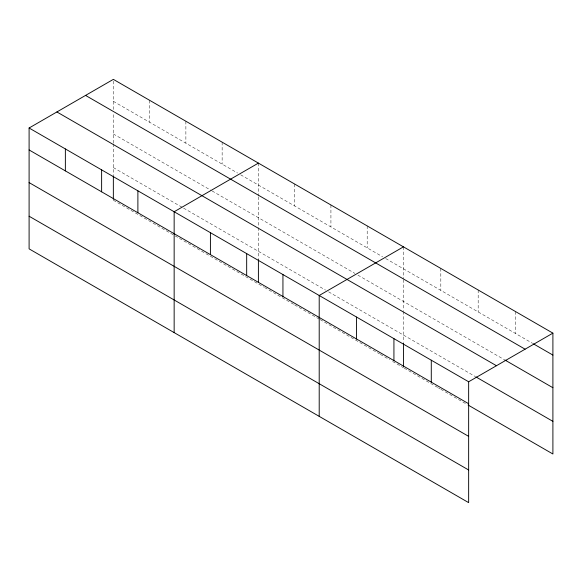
<?xml version="1.0" encoding="UTF-8"?>
<svg xmlns="http://www.w3.org/2000/svg" width="582" height="582" viewBox="0 0 582 582"><rect width="100%" height="100%" fill="white"/><g stroke="black" fill="none" stroke-linecap="round" stroke-linejoin="round"><path stroke-width="0.44" stroke-dasharray="2.91 2.18" d="M113.352 143.041L113.352 113.097M113.352 109.467L113.352 79.363M113.352 101.312L237.572 173.029M240.657 174.811L382.621 256.771M385.706 258.553L532.661 343.395M113.352 133.947L211.339 190.525M212.11 190.969L354.845 273.373M357.93 275.155L503.859 359.407M113.352 167.58L182.792 207.672M183.563 208.116L325.527 290.083M328.612 291.858L475.065 376.416M113.352 200.223L174.302 235.412M175.073 235.863L263.806 287.086M264.577 287.53L293.895 304.459M294.667 304.903L319.358 319.162M320.129 319.605L379.537 353.907M380.308 354.351L389.569 359.698M392.654 361.473L403.457 367.715M404.235 368.159L437.7 387.488M438.479 387.932L440.036 388.834M440.814 389.285L466.502 404.112M515.536 311.566L515.536 333.508M478.178 289.996L478.178 311.937M440.814 268.426L440.814 290.367M403.457 246.855L403.457 278.771M403.457 279.68L403.457 310.526M403.457 311.435L403.457 342.325M367.191 225.918L367.191 247.859M330.925 204.98L330.925 226.922M294.667 184.043L294.667 205.992M258.401 163.106L258.401 195.93M258.401 196.84L258.401 226.784M258.401 227.693L258.401 258.583M222.142 142.168L222.142 164.117M185.876 121.238L185.876 143.179M149.61 100.3L149.61 122.242M113.352 143.95L113.352 174.833"/><path stroke-width="0.87" d="M29.1 128.004L468.648 381.777L468.648 502.637L29.1 248.863L29.1 128.004L113.352 79.363L552.9 333.137L552.9 453.996L468.059 405.014M258.401 163.106L174.149 211.746L174.149 332.613M403.457 246.855L319.205 295.496L319.205 416.356M468.648 381.777L552.9 333.137M533.439 343.846L552.9 355.078M85.547 95.412L525.095 349.185M504.638 359.858L552.9 387.721M56.905 111.955L496.453 365.722M475.843 376.867L552.9 421.353M29.1 149.952L468.648 403.719M29.1 182.595L468.648 436.362M29.1 216.22L468.648 469.994M431.284 360.207L431.284 382.148M403.457 343.235L403.457 366.805M393.927 338.637L393.927 360.578M356.562 317.066L356.562 339.008M282.939 274.558L282.939 296.5M258.401 259.485L258.401 282.154M246.673 253.621L246.673 275.57M210.415 232.684L210.415 254.632M137.89 190.816L137.89 212.757M113.352 175.742L113.352 199.32M101.624 169.879L101.624 191.82M65.366 148.941L65.366 170.89"/></g></svg>
